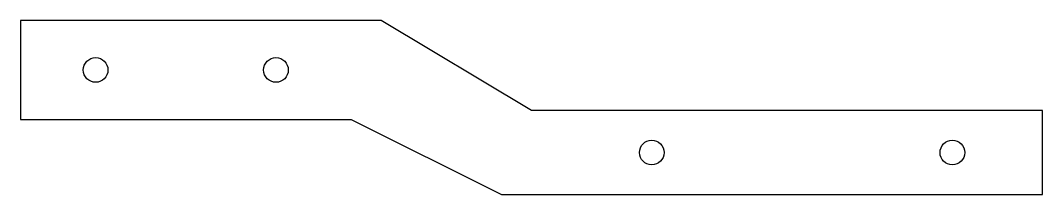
# Model space of a CAD drawing. Header units: millimetres. Extents: x 0 to 340, y 0 to 58.
import ezdxf

# ---------------------------------------------------------------- set-up
doc = ezdxf.new("R2010")
doc.units = ezdxf.units.MM

msp = doc.modelspace()

# ---------------------------------------------------------------- linework, layer by layer
at = {"layer": 'CNC_BORES'}
for centre in [(25, 41.5), (85, 41.5), (210, 14), (310, 14)]:
    msp.add_circle(centre, 4.1, dxfattribs=at)
at = {"layer": 'CNC_PROFILE'}
for p, q in [((120, 58), (0, 58)), ((0, 58), (0, 25)), ((170, 28), (120, 58)), ((340, 28), (170, 28)), ((340, 0), (340, 28)), ((0, 25), (110, 25)), ((110, 25), (160, 0)), ((160, 0), (340, 0))]:
    msp.add_line(p, q, dxfattribs=at)

doc.saveas('drawing.dxf')
